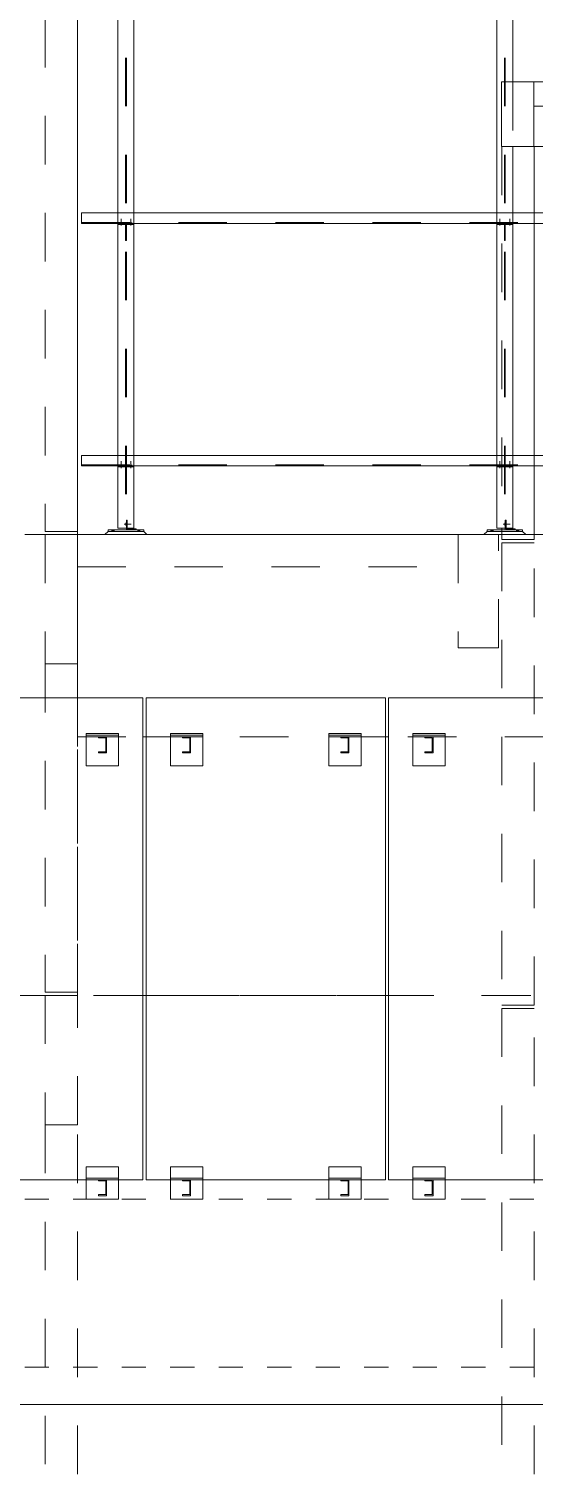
# Model space of a CAD drawing. Header units: millimetres. Extents: x 663313 to 1226001, y 1431724 to 1620898.
# Drawn here: x 663632.11 to 663635.23, y 1524668.62 to 1524677.55 of the extents above; entities that cross this region are included whole.
import ezdxf

# ---------------------------------------------------------------- set-up
doc = ezdxf.new("R2010")
doc.units = ezdxf.units.MM
for name, pattern in [('XKITLINE00', [0]), ('XKITLINE01', [4, 1, -1, 1, -1]), ('XKITLINE02', [4, 2, -2])]:
    doc.linetypes.add(name, pattern=pattern)
for name, color, linetype, lineweight in [('Bolt', 7, 'Continuous', 0), ('Part', 7, 'Continuous', 0), ('S-GRID', 7, 'Continuous', 9)]:
    doc.layers.add(name, color=color, linetype=linetype, lineweight=lineweight)

# ---------------------------------------------------------------- blocks, each defined once
blk = doc.blocks.new('*A20232496')
at = {"layer": 'S-GRID', "color": 7, "linetype": 'XKITLINE01', "lineweight": 0}
blk.add_line((486.810012, 136.191689), (601.986223, 136.191689), dxfattribs=at)
blk = doc.blocks.new('*A20242497')
at = {"layer": 'Part', "color": 7, "linetype": 'XKITLINE00', "lineweight": 0}
blk.add_line((587.316024, 134.658357), (504.649384, 134.658357), dxfattribs=at)
blk = doc.blocks.new('*A20252498')
at = {"layer": 'S-GRID', "color": 7, "linetype": 'XKITLINE01', "lineweight": 0}
blk.add_line((486.810012, 143.125023), (601.986223, 143.125023), dxfattribs=at)
blk = doc.blocks.new('*A20262499')
at = {"layer": 'Part', "color": 7, "linetype": 'XKITLINE02', "lineweight": 0}
for p, q in [((585.649503, 151.525023), (515.816016, 151.525023)), ((545.682683, 151.525023), (535.816016, 151.525023)), ((555.682683, 151.525023), (545.816016, 151.525023)), ((565.682683, 151.525023), (555.816016, 151.525023)), ((505.982577, 134.658356), (585.649503, 134.658356))]:
    blk.add_line(p, q, dxfattribs=at)
at = {"layer": 'Part', "color": 7, "linetype": 'XKITLINE00', "lineweight": 0}
for p, q in [((545.816016, 151.525023), (545.682683, 151.525023)), ((555.816016, 151.525023), (555.682683, 151.525023))]:
    blk.add_line(p, q, dxfattribs=at)
blk = doc.blocks.new('*A20472520')
at = {"layer": 'S-GRID', "color": 7, "linetype": 'XKITLINE01', "lineweight": 0}
blk.add_line((486.810012, 170.525023), (601.986223, 170.525023), dxfattribs=at)
blk = doc.blocks.new('*A20542527')
at = {"layer": 'Part', "color": 7, "linetype": 'XKITLINE00', "lineweight": 0}
blk.add_line((542.982717, 225.858356), (542.982717, 163.791689), dxfattribs=at)
at = {"layer": 'Part', "color": 7, "linetype": 'XKITLINE02', "lineweight": 0}
for p, q in [((542.982717, 163.791689), (542.982717, 151.525023)), ((542.982717, 151.525023), (540.316051, 151.525023))]:
    blk.add_line(p, q, dxfattribs=at)
blk = doc.blocks.new('*A20592532')
at = {"layer": 'Part', "color": 7, "linetype": 'XKITLINE02', "lineweight": 0}
for p, q in [((558.682946, 170.525023), (542.980308, 170.525023)), ((542.982652, 169.191689), (542.982652, 170.525023)), ((558.682946, 169.191689), (558.682946, 170.525023)), ((542.980308, 169.191689), (558.682946, 169.191689))]:
    blk.add_line(p, q, dxfattribs=at)
blk = doc.blocks.new('*A20602533')
at = {"layer": 'Part', "color": 7, "linetype": 'XKITLINE00', "lineweight": 0}
for p, q in [((542.982717, 170.525023), (542.982717, 163.791689)), ((562.609383, 170.525023), (542.982717, 170.525023)), ((562.609383, 163.791689), (562.609383, 170.525023)), ((545.816016, 162.191689), (545.682683, 162.191689)), ((555.816016, 162.191689), (555.682683, 162.191689))]:
    blk.add_line(p, q, dxfattribs=at)
at = {"layer": 'Part', "color": 7, "linetype": 'XKITLINE02', "lineweight": 0}
for p, q in [((542.982717, 163.791689), (542.982717, 162.191689)), ((562.609383, 163.791689), (562.609383, 162.191689)), ((542.982717, 162.191689), (545.682683, 162.191689)), ((555.682683, 162.191689), (545.816016, 162.191689)), ((562.609383, 162.191689), (555.816016, 162.191689))]:
    blk.add_line(p, q, dxfattribs=at)
blk = doc.blocks.new('*A20632536')
at = {"layer": 'Part', "color": 7, "linetype": 'XKITLINE00', "lineweight": 0}
for p, q in [((562.442717, 173.791689), (543.149251, 173.791689)), ((543.149251, 173.791689), (543.149251, 173.358356)), ((562.442717, 173.791689), (562.442717, 173.358356)), ((562.442717, 173.358356), (543.149251, 173.358356))]:
    blk.add_line(p, q, dxfattribs=at)
at = {"layer": 'Part', "color": 7, "linetype": 'XKITLINE02', "lineweight": 0}
blk.add_line((543.149251, 173.398356), (562.442717, 173.398356), dxfattribs=at)
blk = doc.blocks.new('*A20652538')
at = {"layer": 'Part', "color": 7, "linetype": 'XKITLINE02', "lineweight": 0}
for p, q in [((561.815828, 186.525023), (560.482494, 186.525023)), ((560.482494, 186.525023), (560.482494, 170.791689)), ((561.815828, 183.791689), (561.815828, 183.358356)), ((561.815828, 173.791689), (561.815828, 173.358356)), ((560.482494, 170.725023), (560.482494, 170.325023)), ((561.815828, 170.525023), (561.815828, 170.325023)), ((560.482494, 170.325023), (561.815828, 170.325023))]:
    blk.add_line(p, q, dxfattribs=at)
at = {"layer": 'Part', "color": 7, "linetype": 'XKITLINE00', "lineweight": 0}
for p, q in [((561.815828, 186.525023), (561.815828, 183.791689)), ((561.815828, 183.358356), (561.815828, 173.791689)), ((561.815828, 173.358356), (561.815828, 170.525023)), ((560.482494, 170.791689), (560.482494, 170.725023))]:
    blk.add_line(p, q, dxfattribs=at)
blk = doc.blocks.new('*A20662539')
at = {"layer": 'Part', "color": 7, "linetype": 'XKITLINE00', "lineweight": 0}
for p, q in [((562.442717, 183.791689), (543.149251, 183.791689)), ((543.149251, 183.791689), (543.149251, 183.358356)), ((562.442717, 183.791689), (562.442717, 183.358356)), ((562.442717, 183.358356), (543.149251, 183.358356))]:
    blk.add_line(p, q, dxfattribs=at)
at = {"layer": 'Part', "color": 7, "linetype": 'XKITLINE02', "lineweight": 0}
blk.add_line((543.149251, 183.398356), (562.442717, 183.398356), dxfattribs=at)
blk = doc.blocks.new('*A20672540')
at = {"layer": 'Part', "color": 7, "linetype": 'XKITLINE00', "lineweight": 0}
for p, q in [((559.87605, 170.725023), (561.342717, 170.725023)), ((559.87605, 170.725023), (559.87605, 170.658356)), ((559.87605, 170.658356), (561.342717, 170.658356)), ((561.342717, 170.725023), (561.342717, 170.658356))]:
    blk.add_line(p, q, dxfattribs=at)
blk = doc.blocks.new('*A20682541')
at = {"layer": 'Part', "color": 7, "linetype": 'XKITLINE00', "lineweight": 0}
for p, q in [((559.87605, 170.658356), (559.742717, 170.525023)), ((561.342717, 170.658356), (559.87605, 170.658356)), ((561.47605, 170.525023), (561.342717, 170.658356))]:
    blk.add_line(p, q, dxfattribs=at)
at = {"layer": 'Part', "color": 7, "linetype": 'XKITLINE02', "lineweight": 0}
blk.add_line((559.742717, 170.525023), (561.47605, 170.525023), dxfattribs=at)
blk = doc.blocks.new('*A20692542')
at = {"layer": 'Part', "color": 7, "linetype": 'XKITLINE02', "lineweight": 0}
for p, q in [((560.629383, 170.791689), (560.629383, 171.125023)), ((560.629383, 171.125023), (560.662717, 171.125023)), ((560.662717, 171.125023), (560.662717, 170.791689)), ((561.029383, 170.725023), (560.629383, 170.725023))]:
    blk.add_line(p, q, dxfattribs=at)
at = {"layer": 'Part', "color": 7, "linetype": 'XKITLINE00', "lineweight": 0}
for p, q in [((560.629383, 170.725023), (560.629383, 170.791689)), ((560.662717, 170.791689), (560.662717, 170.758356)), ((560.662717, 170.758356), (561.029383, 170.758356)), ((561.029383, 170.758356), (561.029383, 170.725023))]:
    blk.add_line(p, q, dxfattribs=at)
blk = doc.blocks.new('*A20702543')
at = {"layer": 'Bolt', "color": 7, "linetype": 'XKITLINE02', "lineweight": 0}
for p, q in [((560.536583, 170.958356), (560.822717, 170.958356)), ((560.589383, 171.005023), (560.629383, 171.005023)), ((560.589383, 170.911689), (560.629383, 170.911689)), ((560.629383, 171.005023), (560.662717, 171.005023)), ((560.629383, 170.911689), (560.662717, 170.911689))]:
    blk.add_line(p, q, dxfattribs=at)
blk = doc.blocks.new('*A20712544')
at = {"layer": 'Bolt'}
for points in [[(560.029, 170.658), (560.029, 170.725), (560.123, 170.725), (560.123, 170.658)], [(561.096, 170.658), (561.096, 170.725), (561.189, 170.725), (561.189, 170.658)]]:
    blk.add_hatch(color=7, dxfattribs=at).paths.add_polyline_path(points, flags=17)
at = {"layer": 'Bolt', "color": 7, "linetype": 'XKITLINE00', "lineweight": 0}
for p, q in [((560.029, 170.658), (560.029, 170.725)), ((560.076, 170.658), (560.076, 170.725)), ((560.123, 170.658), (560.123, 170.725)), ((561.096, 170.658), (561.096, 170.725)), ((561.143, 170.658), (561.143, 170.725)), ((561.189, 170.658), (561.189, 170.725))]:
    blk.add_line(p, q, dxfattribs=at)
blk = doc.blocks.new('*A20722545')
at = {"layer": 'Part', "color": 7, "linetype": 'XKITLINE00', "lineweight": 0}
for p, q in [((560.27605, 173.318356), (560.27605, 173.358356)), ((560.942717, 173.318356), (560.27605, 173.318356)), ((560.942717, 173.358356), (560.942717, 173.318356))]:
    blk.add_line(p, q, dxfattribs=at)
at = {"layer": 'Part', "color": 7, "linetype": 'XKITLINE02', "lineweight": 0}
blk.add_line((560.27605, 173.358356), (560.942717, 173.358356), dxfattribs=at)
blk = doc.blocks.new('*A20732546')
at = {"layer": 'Part', "color": 7, "linetype": 'XKITLINE00', "lineweight": 0}
for p, q in [((560.589383, 173.318356), (560.629383, 173.318356)), ((560.589383, 173.318356), (560.589383, 172.651689)), ((560.589383, 173.118356), (560.629383, 173.118356)), ((560.629383, 172.651689), (560.629383, 173.318356)), ((560.589383, 172.651689), (560.629383, 172.651689))]:
    blk.add_line(p, q, dxfattribs=at)
blk = doc.blocks.new('*A20742547')
at = {"layer": 'Bolt'}
for points in [[(560.363, 173.358), (560.363, 173.398), (560.456, 173.398), (560.456, 173.358)], [(560.363, 173.318), (560.363, 173.358), (560.456, 173.358), (560.456, 173.318)], [(560.763, 173.358), (560.763, 173.398), (560.856, 173.398), (560.856, 173.358)], [(560.763, 173.318), (560.763, 173.358), (560.856, 173.358), (560.856, 173.318)]]:
    blk.add_hatch(color=7, dxfattribs=at).paths.add_polyline_path(points, flags=17)
at = {"layer": 'Bolt', "color": 7, "linetype": 'XKITLINE00', "lineweight": 0}
for p, q in [((560.409, 173.266), (560.409, 173.552)), ((560.809, 173.266), (560.809, 173.552)), ((560.363, 173.358), (560.363, 173.398)), ((560.363, 173.318), (560.363, 173.358)), ((560.456, 173.358), (560.456, 173.398)), ((560.456, 173.318), (560.456, 173.358)), ((560.763, 173.358), (560.763, 173.398)), ((560.763, 173.318), (560.763, 173.358)), ((560.856, 173.358), (560.856, 173.398)), ((560.856, 173.318), (560.856, 173.358))]:
    blk.add_line(p, q, dxfattribs=at)
blk = doc.blocks.new('*A20812554')
at = {"layer": 'Part', "color": 7, "linetype": 'XKITLINE00', "lineweight": 0}
for p, q in [((560.27605, 183.318356), (560.27605, 183.358356)), ((560.942717, 183.318356), (560.27605, 183.318356)), ((560.942717, 183.358356), (560.942717, 183.318356))]:
    blk.add_line(p, q, dxfattribs=at)
at = {"layer": 'Part', "color": 7, "linetype": 'XKITLINE02', "lineweight": 0}
blk.add_line((560.27605, 183.358356), (560.942717, 183.358356), dxfattribs=at)
blk = doc.blocks.new('*A20822555')
at = {"layer": 'Part', "color": 7, "linetype": 'XKITLINE00', "lineweight": 0}
for p, q in [((560.589383, 183.318356), (560.629383, 183.318356)), ((560.589383, 183.318356), (560.589383, 182.651689)), ((560.589383, 183.118356), (560.629383, 183.118356)), ((560.629383, 182.651689), (560.629383, 183.318356)), ((560.589383, 182.651689), (560.629383, 182.651689))]:
    blk.add_line(p, q, dxfattribs=at)
blk = doc.blocks.new('*A20832556')
at = {"layer": 'Bolt'}
for points in [[(560.363, 183.358), (560.363, 183.398), (560.456, 183.398), (560.456, 183.358)], [(560.363, 183.318), (560.363, 183.358), (560.456, 183.358), (560.456, 183.318)], [(560.763, 183.358), (560.763, 183.398), (560.856, 183.398), (560.856, 183.358)], [(560.763, 183.318), (560.763, 183.358), (560.856, 183.358), (560.856, 183.318)]]:
    blk.add_hatch(color=7, dxfattribs=at).paths.add_polyline_path(points, flags=17)
at = {"layer": 'Bolt', "color": 7, "linetype": 'XKITLINE00', "lineweight": 0}
for p, q in [((560.409, 183.266), (560.409, 183.552)), ((560.809, 183.266), (560.809, 183.552)), ((560.363, 183.358), (560.363, 183.398)), ((560.363, 183.318), (560.363, 183.358)), ((560.456, 183.358), (560.456, 183.398)), ((560.456, 183.318), (560.456, 183.358)), ((560.763, 183.358), (560.763, 183.398)), ((560.763, 183.318), (560.763, 183.358)), ((560.856, 183.358), (560.856, 183.398)), ((560.856, 183.318), (560.856, 183.358))]:
    blk.add_line(p, q, dxfattribs=at)
blk = doc.blocks.new('*A22322705')
at = {"layer": 'Part', "color": 7, "linetype": 'XKITLINE00', "lineweight": 0}
for p, q in [((565.682683, 163.791689), (555.816016, 163.791689)), ((555.816016, 163.791689), (555.816016, 143.925023)), ((565.682683, 163.791689), (565.682683, 143.925023)), ((565.682683, 143.925023), (555.816016, 143.925023))]:
    blk.add_line(p, q, dxfattribs=at)
blk = doc.blocks.new('*A22362709')
at = {"layer": 'Part', "color": 7, "linetype": 'XKITLINE02', "lineweight": 0}
for p, q in [((561.800333, 189.191689), (561.800333, 188.191689)), ((582.483482, 189.191689), (561.800333, 189.191689)), ((582.483482, 188.191689), (582.483482, 189.191689)), ((561.800333, 188.191689), (582.483482, 188.191689))]:
    blk.add_line(p, q, dxfattribs=at)
blk = doc.blocks.new('*A22372710')
at = {"layer": 'Part', "color": 7, "linetype": 'XKITLINE00', "lineweight": 0}
for p, q in [((560.476054, 189.191689), (560.476054, 186.525023)), ((565.816016, 189.191689), (560.476054, 189.191689)), ((575.816016, 189.191689), (575.682683, 189.191689)), ((565.816016, 186.525023), (560.476054, 186.525023)), ((575.816016, 186.525023), (575.682683, 186.525023))]:
    blk.add_line(p, q, dxfattribs=at)
at = {"layer": 'Part', "color": 7, "linetype": 'XKITLINE02', "lineweight": 0}
for p, q in [((575.682683, 189.191689), (565.816016, 189.191689)), ((583.982697, 189.191689), (575.816016, 189.191689)), ((583.982697, 189.191689), (583.982697, 186.525023)), ((575.682683, 186.525023), (565.816016, 186.525023)), ((583.982697, 186.525023), (575.816016, 186.525023))]:
    blk.add_line(p, q, dxfattribs=at)
blk = doc.blocks.new('*A22402713')
at = {"layer": 'Part', "color": 7, "linetype": 'XKITLINE02', "lineweight": 0}
for p, q in [((542.982697, 165.191689), (541.649363, 165.191689)), ((541.649363, 165.191689), (541.649363, 151.658356)), ((542.982697, 151.658356), (542.982697, 165.191689)), ((541.649363, 151.658356), (542.982697, 151.658356))]:
    blk.add_line(p, q, dxfattribs=at)
blk = doc.blocks.new('*A22412714')
at = {"layer": 'Part', "color": 7, "linetype": 'XKITLINE02', "lineweight": 0}
for p, q in [((542.982697, 199.791689), (541.649363, 199.791689)), ((541.649363, 199.791689), (541.649363, 170.658356)), ((542.982697, 170.658356), (542.982697, 199.791689)), ((541.649363, 170.658356), (542.982697, 170.658356))]:
    blk.add_line(p, q, dxfattribs=at)
blk = doc.blocks.new('*A22422715')
at = {"layer": 'Part', "color": 7, "linetype": 'XKITLINE02', "lineweight": 0}
for p, q in [((541.649319, 170.525023), (541.649396, 170.525023)), ((542.982652, 170.525023), (541.649319, 170.525023)), ((541.649319, 170.525023), (541.649319, 165.191689)), ((542.982652, 170.525023), (542.982729, 170.525023)), ((542.982652, 165.191689), (542.982652, 170.525023)), ((541.649319, 165.191689), (541.649396, 165.191689)), ((541.649319, 165.191689), (542.982652, 165.191689)), ((542.982652, 165.191689), (542.982729, 165.191689))]:
    blk.add_line(p, q, dxfattribs=at)
blk = doc.blocks.new('*A22452718')
at = {"layer": 'Part', "color": 7, "linetype": 'XKITLINE00', "lineweight": 0}
for p, q in [((545.316067, 202.191689), (544.649401, 202.191689)), ((544.649401, 202.191689), (544.649401, 193.791689)), ((545.316067, 202.191689), (545.316067, 193.791689)), ((544.649401, 193.318356), (544.649401, 183.791689)), ((545.316067, 193.318356), (545.316067, 183.791689)), ((544.649401, 183.318356), (544.649401, 173.791689)), ((545.316067, 183.318356), (545.316067, 173.791689)), ((544.649401, 173.318356), (544.649401, 170.791689)), ((545.316067, 173.318356), (545.316067, 170.791689)), ((545.316067, 170.791689), (544.649401, 170.791689))]:
    blk.add_line(p, q, dxfattribs=at)
at = {"layer": 'Part', "color": 7, "linetype": 'XKITLINE02', "lineweight": 0}
for p, q in [((544.962734, 202.191689), (544.962734, 170.791689)), ((545.002734, 202.191689), (545.002734, 170.791689)), ((544.649401, 193.791689), (544.649401, 193.318356)), ((545.316067, 193.791689), (545.316067, 193.318356)), ((544.649401, 183.791689), (544.649401, 183.318356)), ((545.316067, 183.791689), (545.316067, 183.318356)), ((544.649401, 173.791689), (544.649401, 173.318356)), ((545.316067, 173.791689), (545.316067, 173.318356))]:
    blk.add_line(p, q, dxfattribs=at)
blk = doc.blocks.new('*A22562729')
at = {"layer": 'Bolt'}
for points in [[(544.403, 170.658), (544.403, 170.725), (544.496, 170.725), (544.496, 170.658)], [(545.469, 170.658), (545.469, 170.725), (545.563, 170.725), (545.563, 170.658)]]:
    blk.add_hatch(color=7, dxfattribs=at).paths.add_polyline_path(points, flags=17)
at = {"layer": 'Bolt', "color": 7, "linetype": 'XKITLINE00', "lineweight": 0}
for p, q in [((544.403, 170.658), (544.403, 170.725)), ((544.449, 170.658), (544.449, 170.725)), ((544.496, 170.658), (544.496, 170.725)), ((545.469, 170.658), (545.469, 170.725)), ((545.516, 170.658), (545.516, 170.725)), ((545.563, 170.658), (545.563, 170.725))]:
    blk.add_line(p, q, dxfattribs=at)
blk = doc.blocks.new('*A22572730')
at = {"layer": 'Bolt', "color": 7, "linetype": 'XKITLINE02', "lineweight": 0}
for p, q in [((544.909934, 170.958356), (545.196067, 170.958356)), ((544.962734, 171.005023), (545.002734, 171.005023)), ((544.962734, 170.911689), (545.002734, 170.911689)), ((545.002734, 171.005023), (545.036067, 171.005023)), ((545.002734, 170.911689), (545.036067, 170.911689))]:
    blk.add_line(p, q, dxfattribs=at)
blk = doc.blocks.new('*A22582731')
at = {"layer": 'Part', "color": 7, "linetype": 'XKITLINE02', "lineweight": 0}
for p, q in [((545.002734, 170.791689), (545.002734, 171.125023)), ((545.002734, 171.125023), (545.036067, 171.125023)), ((545.036067, 171.125023), (545.036067, 170.791689)), ((545.402734, 170.725023), (545.002734, 170.725023))]:
    blk.add_line(p, q, dxfattribs=at)
at = {"layer": 'Part', "color": 7, "linetype": 'XKITLINE00', "lineweight": 0}
for p, q in [((545.002734, 170.725023), (545.002734, 170.791689)), ((545.036067, 170.791689), (545.036067, 170.758356)), ((545.036067, 170.758356), (545.402734, 170.758356)), ((545.402734, 170.758356), (545.402734, 170.725023))]:
    blk.add_line(p, q, dxfattribs=at)
blk = doc.blocks.new('*A22592732')
at = {"layer": 'Part', "color": 7, "linetype": 'XKITLINE00', "lineweight": 0}
for p, q in [((544.249401, 170.658356), (544.116067, 170.525023)), ((545.716067, 170.658356), (544.249401, 170.658356)), ((545.849401, 170.525023), (545.716067, 170.658356))]:
    blk.add_line(p, q, dxfattribs=at)
at = {"layer": 'Part', "color": 7, "linetype": 'XKITLINE02', "lineweight": 0}
blk.add_line((544.116067, 170.525023), (545.849401, 170.525023), dxfattribs=at)
blk = doc.blocks.new('*A22602733')
at = {"layer": 'Part', "color": 7, "linetype": 'XKITLINE00', "lineweight": 0}
for p, q in [((544.249401, 170.725023), (545.716067, 170.725023)), ((544.249401, 170.725023), (544.249401, 170.658356)), ((544.249401, 170.658356), (545.716067, 170.658356)), ((545.716067, 170.725023), (545.716067, 170.658356))]:
    blk.add_line(p, q, dxfattribs=at)
blk = doc.blocks.new('*A22662739')
at = {"layer": 'Part', "color": 7, "linetype": 'XKITLINE00', "lineweight": 0}
for p, q in [((544.649401, 173.318356), (544.649401, 173.358356)), ((545.316067, 173.318356), (544.649401, 173.318356)), ((545.316067, 173.358356), (545.316067, 173.318356))]:
    blk.add_line(p, q, dxfattribs=at)
at = {"layer": 'Part', "color": 7, "linetype": 'XKITLINE02', "lineweight": 0}
blk.add_line((544.649401, 173.358356), (545.316067, 173.358356), dxfattribs=at)
blk = doc.blocks.new('*A22672740')
at = {"layer": 'Part', "color": 7, "linetype": 'XKITLINE00', "lineweight": 0}
for p, q in [((544.962734, 173.318356), (545.002734, 173.318356)), ((544.962734, 173.318356), (544.962734, 172.651689)), ((544.962734, 173.118356), (545.002734, 173.118356)), ((545.002734, 172.651689), (545.002734, 173.318356)), ((544.962734, 172.651689), (545.002734, 172.651689))]:
    blk.add_line(p, q, dxfattribs=at)
blk = doc.blocks.new('*A22682741')
at = {"layer": 'Bolt'}
for points in [[(544.736, 173.358), (544.736, 173.398), (544.829, 173.398), (544.829, 173.358)], [(544.736, 173.318), (544.736, 173.358), (544.829, 173.358), (544.829, 173.318)], [(545.136, 173.358), (545.136, 173.398), (545.229, 173.398), (545.229, 173.358)], [(545.136, 173.318), (545.136, 173.358), (545.229, 173.358), (545.229, 173.318)]]:
    blk.add_hatch(color=7, dxfattribs=at).paths.add_polyline_path(points, flags=17)
at = {"layer": 'Bolt', "color": 7, "linetype": 'XKITLINE00', "lineweight": 0}
for p, q in [((544.783, 173.266), (544.783, 173.552)), ((545.183, 173.266), (545.183, 173.552)), ((544.736, 173.358), (544.736, 173.398)), ((544.736, 173.318), (544.736, 173.358)), ((544.829, 173.358), (544.829, 173.398)), ((544.829, 173.318), (544.829, 173.358)), ((545.136, 173.358), (545.136, 173.398)), ((545.136, 173.318), (545.136, 173.358)), ((545.229, 173.358), (545.229, 173.398)), ((545.229, 173.318), (545.229, 173.358))]:
    blk.add_line(p, q, dxfattribs=at)
blk = doc.blocks.new('*A22782751')
at = {"layer": 'Part', "color": 7, "linetype": 'XKITLINE00', "lineweight": 0}
for p, q in [((544.649401, 183.318356), (544.649401, 183.358356)), ((545.316067, 183.318356), (544.649401, 183.318356)), ((545.316067, 183.358356), (545.316067, 183.318356))]:
    blk.add_line(p, q, dxfattribs=at)
at = {"layer": 'Part', "color": 7, "linetype": 'XKITLINE02', "lineweight": 0}
blk.add_line((544.649401, 183.358356), (545.316067, 183.358356), dxfattribs=at)
blk = doc.blocks.new('*A22792752')
at = {"layer": 'Part', "color": 7, "linetype": 'XKITLINE00', "lineweight": 0}
for p, q in [((544.962734, 183.318356), (545.002734, 183.318356)), ((544.962734, 183.318356), (544.962734, 182.651689)), ((544.962734, 183.118356), (545.002734, 183.118356)), ((545.002734, 182.651689), (545.002734, 183.318356)), ((544.962734, 182.651689), (545.002734, 182.651689))]:
    blk.add_line(p, q, dxfattribs=at)
blk = doc.blocks.new('*A22802753')
at = {"layer": 'Bolt'}
for points in [[(544.736, 183.358), (544.736, 183.398), (544.829, 183.398), (544.829, 183.358)], [(544.736, 183.318), (544.736, 183.358), (544.829, 183.358), (544.829, 183.318)], [(545.136, 183.358), (545.136, 183.398), (545.229, 183.398), (545.229, 183.358)], [(545.136, 183.318), (545.136, 183.358), (545.229, 183.358), (545.229, 183.318)]]:
    blk.add_hatch(color=7, dxfattribs=at).paths.add_polyline_path(points, flags=17)
at = {"layer": 'Bolt', "color": 7, "linetype": 'XKITLINE00', "lineweight": 0}
for p, q in [((544.783, 183.266), (544.783, 183.552)), ((545.183, 183.266), (545.183, 183.552)), ((544.736, 183.358), (544.736, 183.398)), ((544.736, 183.318), (544.736, 183.358)), ((544.829, 183.358), (544.829, 183.398)), ((544.829, 183.318), (544.829, 183.358)), ((545.136, 183.358), (545.136, 183.398)), ((545.136, 183.318), (545.136, 183.358)), ((545.229, 183.358), (545.229, 183.398)), ((545.229, 183.318), (545.229, 183.358))]:
    blk.add_line(p, q, dxfattribs=at)
blk = doc.blocks.new('*A22832756')
at = {"layer": 'Part', "color": 7, "linetype": 'XKITLINE02', "lineweight": 0}
for p, q in [((560.349383, 170.525023), (558.682717, 170.525023)), ((558.682717, 170.525023), (558.682717, 165.858356)), ((560.349383, 165.858356), (560.349383, 170.525023)), ((558.682717, 165.858356), (560.349383, 165.858356))]:
    blk.add_line(p, q, dxfattribs=at)
blk = doc.blocks.new('*A22852758')
at = {"layer": 'Part', "color": 7, "linetype": 'XKITLINE02', "lineweight": 0}
for p, q in [((561.815828, 170.191689), (560.482494, 170.191689)), ((560.482494, 170.191689), (560.482494, 151.125023)), ((561.815828, 151.125023), (561.815828, 170.191689)), ((560.482494, 151.125023), (561.815828, 151.125023))]:
    blk.add_line(p, q, dxfattribs=at)
blk = doc.blocks.new('*A22872760')
at = {"layer": 'Part', "color": 7, "linetype": 'XKITLINE00', "lineweight": 0}
for p, q in [((560.942717, 202.191689), (560.27605, 202.191689)), ((560.27605, 202.191689), (560.27605, 193.791689)), ((560.942717, 202.191689), (560.942717, 193.791689)), ((560.27605, 193.318356), (560.27605, 183.791689)), ((560.942717, 193.318356), (560.942717, 189.191689)), ((560.942717, 186.525023), (560.942717, 183.791689)), ((560.27605, 183.318356), (560.27605, 173.791689)), ((560.942717, 183.318356), (560.942717, 173.791689)), ((560.27605, 173.318356), (560.27605, 170.791689)), ((560.942717, 173.318356), (560.942717, 170.791689)), ((560.942717, 170.791689), (560.27605, 170.791689))]:
    blk.add_line(p, q, dxfattribs=at)
at = {"layer": 'Part', "color": 7, "linetype": 'XKITLINE02', "lineweight": 0}
for p, q in [((560.589383, 202.191689), (560.589383, 170.791689)), ((560.629383, 202.191689), (560.629383, 170.791689)), ((560.27605, 193.791689), (560.27605, 193.318356)), ((560.942717, 193.791689), (560.942717, 193.318356)), ((560.942717, 189.191689), (560.942717, 186.525023)), ((560.27605, 183.791689), (560.27605, 183.318356)), ((560.942717, 183.791689), (560.942717, 183.318356)), ((560.27605, 173.791689), (560.27605, 173.318356)), ((560.942717, 173.791689), (560.942717, 173.318356))]:
    blk.add_line(p, q, dxfattribs=at)
blk = doc.blocks.new('*A22882761')
at = {"layer": 'Part', "color": 7, "linetype": 'XKITLINE02', "lineweight": 0}
for p, q in [((542.982697, 146.191689), (541.649363, 146.191689)), ((541.649363, 146.191689), (541.649363, 131.786008)), ((542.982697, 131.786008), (542.982697, 146.191689))]:
    blk.add_line(p, q, dxfattribs=at)
blk = doc.blocks.new('*A22892762')
at = {"layer": 'Part', "color": 7, "linetype": 'XKITLINE02', "lineweight": 0}
for p, q in [((542.98271, 151.525023), (541.649377, 151.525023)), ((541.649377, 151.525023), (541.649377, 146.191689)), ((542.98271, 146.191689), (542.98271, 151.525023)), ((541.649377, 146.191689), (542.98271, 146.191689))]:
    blk.add_line(p, q, dxfattribs=at)
blk = doc.blocks.new('*A22922765')
at = {"layer": 'Part', "color": 7, "linetype": 'XKITLINE00', "lineweight": 0}
for p, q in [((545.682683, 163.791689), (535.816016, 163.791689)), ((535.816016, 163.791689), (535.816016, 143.925023)), ((545.682683, 163.791689), (545.682683, 143.925023)), ((545.682683, 143.925023), (535.816016, 143.925023))]:
    blk.add_line(p, q, dxfattribs=at)
blk = doc.blocks.new('*A23002773')
at = {"layer": 'Part', "color": 7, "linetype": 'XKITLINE00', "lineweight": 0}
for p, q in [((547.315961, 143.875023), (547.315961, 143.925023)), ((547.615961, 143.875023), (547.315961, 143.875023)), ((547.615961, 143.308356), (547.615961, 143.875023)), ((547.649294, 143.925023), (547.649294, 143.258356)), ((547.315961, 143.258356), (547.315961, 143.308356)), ((547.315961, 143.308356), (547.615961, 143.308356)), ((547.649294, 143.258356), (547.315961, 143.258356))]:
    blk.add_line(p, q, dxfattribs=at)
at = {"layer": 'Part', "color": 7, "linetype": 'XKITLINE02', "lineweight": 0}
blk.add_line((547.649294, 143.925023), (547.315961, 143.925023), dxfattribs=at)
blk = doc.blocks.new('*A23012774')
at = {"layer": 'Part', "color": 7, "linetype": 'XKITLINE02', "lineweight": 0}
for p, q in [((546.815977, 144.458356), (546.815977, 143.125023)), ((548.149311, 144.458356), (546.815977, 144.458356)), ((548.149311, 143.125023), (548.149311, 144.458356)), ((546.815977, 143.125023), (548.149311, 143.125023))]:
    blk.add_line(p, q, dxfattribs=at)
blk = doc.blocks.new('*A23022775')
at = {"layer": 'Part', "color": 7, "linetype": 'XKITLINE02', "lineweight": 0}
for p, q in [((546.816016, 143.925023), (546.816016, 143.991689)), ((548.14935, 143.991689), (546.816016, 143.991689)), ((548.14935, 143.925023), (546.816016, 143.925023)), ((548.14935, 143.925023), (548.14935, 143.991689))]:
    blk.add_line(p, q, dxfattribs=at)
blk = doc.blocks.new('*A23042777')
at = {"layer": 'Part', "color": 7, "linetype": 'XKITLINE00', "lineweight": 0}
for p, q in [((543.849294, 143.875023), (543.849294, 143.925023)), ((544.149294, 143.875023), (543.849294, 143.875023)), ((544.149294, 143.308356), (544.149294, 143.875023)), ((544.182628, 143.925023), (544.182628, 143.258356)), ((543.849294, 143.258356), (543.849294, 143.308356)), ((543.849294, 143.308356), (544.149294, 143.308356)), ((544.182628, 143.258356), (543.849294, 143.258356))]:
    blk.add_line(p, q, dxfattribs=at)
at = {"layer": 'Part', "color": 7, "linetype": 'XKITLINE02', "lineweight": 0}
blk.add_line((544.182628, 143.925023), (543.849294, 143.925023), dxfattribs=at)
blk = doc.blocks.new('*A23062779')
at = {"layer": 'Part', "color": 7, "linetype": 'XKITLINE02', "lineweight": 0}
for p, q in [((543.349338, 143.125023), (543.349338, 144.458356)), ((543.349338, 144.458356), (544.682672, 144.458356)), ((544.682672, 144.458356), (544.682672, 143.125023)), ((544.682672, 143.125023), (543.349338, 143.125023))]:
    blk.add_line(p, q, dxfattribs=at)
blk = doc.blocks.new('*A23082781')
at = {"layer": 'Part', "color": 7, "linetype": 'XKITLINE02', "lineweight": 0}
for p, q in [((543.349377, 143.925023), (543.349377, 143.991689)), ((544.682711, 143.991689), (543.349377, 143.991689)), ((544.682711, 143.925023), (543.349377, 143.925023)), ((544.682711, 143.925023), (544.682711, 143.991689))]:
    blk.add_line(p, q, dxfattribs=at)
blk = doc.blocks.new('*A23132786')
at = {"layer": 'Part', "color": 7, "linetype": 'XKITLINE02', "lineweight": 0}
for p, q in [((547.64935, 162.191689), (547.316016, 162.191689)), ((547.316016, 162.191689), (547.316016, 162.141689)), ((547.316016, 162.141689), (547.616016, 162.141689)), ((547.616016, 162.141689), (547.616016, 161.575023)), ((547.64935, 161.525023), (547.64935, 162.191689)), ((547.616016, 161.575023), (547.316016, 161.575023)), ((547.316016, 161.575023), (547.316016, 161.525023)), ((547.316016, 161.525023), (547.64935, 161.525023))]:
    blk.add_line(p, q, dxfattribs=at)
blk = doc.blocks.new('*A23142787')
at = {"layer": 'Part', "color": 7, "linetype": 'XKITLINE02', "lineweight": 0}
for p, q in [((546.816016, 160.991689), (546.816016, 162.325023)), ((546.816016, 162.325023), (548.14935, 162.325023)), ((548.14935, 162.325023), (548.14935, 160.991689)), ((548.14935, 160.991689), (546.816016, 160.991689))]:
    blk.add_line(p, q, dxfattribs=at)
blk = doc.blocks.new('*A23152788')
at = {"layer": 'Part', "color": 7, "linetype": 'XKITLINE02', "lineweight": 0}
for p, q in [((546.816016, 162.191689), (546.816016, 162.258356)), ((548.14935, 162.258356), (546.816016, 162.258356)), ((548.14935, 162.191689), (546.816016, 162.191689)), ((548.14935, 162.191689), (548.14935, 162.258356))]:
    blk.add_line(p, q, dxfattribs=at)
blk = doc.blocks.new('*A23172790')
at = {"layer": 'Part', "color": 7, "linetype": 'XKITLINE02', "lineweight": 0}
for p, q in [((544.182683, 162.191689), (543.84935, 162.191689)), ((543.84935, 162.191689), (543.84935, 162.141689)), ((543.84935, 162.141689), (544.14935, 162.141689)), ((544.14935, 162.141689), (544.14935, 161.575023)), ((544.182683, 161.525023), (544.182683, 162.191689)), ((544.14935, 161.575023), (543.84935, 161.575023)), ((543.84935, 161.575023), (543.84935, 161.525023)), ((543.84935, 161.525023), (544.182683, 161.525023))]:
    blk.add_line(p, q, dxfattribs=at)
blk = doc.blocks.new('*A23192792')
at = {"layer": 'Part', "color": 7, "linetype": 'XKITLINE02', "lineweight": 0}
for p, q in [((544.682711, 162.325023), (543.349377, 162.325023)), ((543.349377, 162.325023), (543.349377, 160.991689)), ((544.682711, 160.991689), (544.682711, 162.325023)), ((543.349377, 160.991689), (544.682711, 160.991689))]:
    blk.add_line(p, q, dxfattribs=at)
blk = doc.blocks.new('*A23202793')
at = {"layer": 'Part', "color": 7, "linetype": 'XKITLINE02', "lineweight": 0}
for p, q in [((543.349377, 162.191689), (543.349377, 162.258356)), ((544.682711, 162.258356), (543.349377, 162.258356)), ((544.682711, 162.191689), (543.349377, 162.191689)), ((544.682711, 162.191689), (544.682711, 162.258356))]:
    blk.add_line(p, q, dxfattribs=at)
blk = doc.blocks.new('*A23242797')
at = {"layer": 'Part', "color": 7, "linetype": 'XKITLINE02', "lineweight": 0}
for p, q in [((561.815828, 150.991689), (560.482494, 150.991689)), ((560.482494, 150.991689), (560.482494, 131.786008)), ((561.815828, 131.786008), (561.815828, 150.991689))]:
    blk.add_line(p, q, dxfattribs=at)
blk = doc.blocks.new('*A23252798')
at = {"layer": 'Part', "color": 7, "linetype": 'XKITLINE00', "lineweight": 0}
for p, q in [((555.682683, 163.791689), (545.816016, 163.791689)), ((545.816016, 163.791689), (545.816016, 143.925023)), ((555.682683, 163.791689), (555.682683, 143.925023)), ((555.682683, 143.925023), (545.816016, 143.925023))]:
    blk.add_line(p, q, dxfattribs=at)
blk = doc.blocks.new('*A23262799')
at = {"layer": 'Part', "color": 7, "linetype": 'XKITLINE00', "lineweight": 0}
for p, q in [((557.315961, 143.875023), (557.315961, 143.925023)), ((557.615961, 143.875023), (557.315961, 143.875023)), ((557.615961, 143.308356), (557.615961, 143.875023)), ((557.649294, 143.925023), (557.649294, 143.258356)), ((557.315961, 143.258356), (557.315961, 143.308356)), ((557.315961, 143.308356), (557.615961, 143.308356)), ((557.649294, 143.258356), (557.315961, 143.258356))]:
    blk.add_line(p, q, dxfattribs=at)
at = {"layer": 'Part', "color": 7, "linetype": 'XKITLINE02', "lineweight": 0}
blk.add_line((557.649294, 143.925023), (557.315961, 143.925023), dxfattribs=at)
blk = doc.blocks.new('*A23272800')
at = {"layer": 'Part', "color": 7, "linetype": 'XKITLINE02', "lineweight": 0}
for p, q in [((556.815977, 144.458356), (556.815977, 143.125023)), ((558.149311, 144.458356), (556.815977, 144.458356)), ((558.149311, 143.125023), (558.149311, 144.458356)), ((556.815977, 143.125023), (558.149311, 143.125023))]:
    blk.add_line(p, q, dxfattribs=at)
blk = doc.blocks.new('*A23282801')
at = {"layer": 'Part', "color": 7, "linetype": 'XKITLINE02', "lineweight": 0}
for p, q in [((556.816016, 143.925023), (556.816016, 143.991689)), ((558.14935, 143.991689), (556.816016, 143.991689)), ((558.14935, 143.925023), (556.816016, 143.925023)), ((558.14935, 143.925023), (558.14935, 143.991689))]:
    blk.add_line(p, q, dxfattribs=at)
blk = doc.blocks.new('*A23292802')
at = {"layer": 'Part', "color": 7, "linetype": 'XKITLINE00', "lineweight": 0}
for p, q in [((553.849294, 143.875023), (553.849294, 143.925023)), ((554.149294, 143.875023), (553.849294, 143.875023)), ((554.149294, 143.308356), (554.149294, 143.875023)), ((554.182628, 143.925023), (554.182628, 143.258356)), ((553.849294, 143.258356), (553.849294, 143.308356)), ((553.849294, 143.308356), (554.149294, 143.308356)), ((554.182628, 143.258356), (553.849294, 143.258356))]:
    blk.add_line(p, q, dxfattribs=at)
at = {"layer": 'Part', "color": 7, "linetype": 'XKITLINE02', "lineweight": 0}
blk.add_line((554.182628, 143.925023), (553.849294, 143.925023), dxfattribs=at)
blk = doc.blocks.new('*A23302803')
at = {"layer": 'Part', "color": 7, "linetype": 'XKITLINE02', "lineweight": 0}
for p, q in [((553.349338, 143.125023), (553.349338, 144.458356)), ((553.349338, 144.458356), (554.682672, 144.458356)), ((554.682672, 144.458356), (554.682672, 143.125023)), ((554.682672, 143.125023), (553.349338, 143.125023))]:
    blk.add_line(p, q, dxfattribs=at)
blk = doc.blocks.new('*A23312804')
at = {"layer": 'Part', "color": 7, "linetype": 'XKITLINE02', "lineweight": 0}
for p, q in [((553.349377, 143.925023), (553.349377, 143.991689)), ((554.682711, 143.991689), (553.349377, 143.991689)), ((554.682711, 143.925023), (553.349377, 143.925023)), ((554.682711, 143.925023), (554.682711, 143.991689))]:
    blk.add_line(p, q, dxfattribs=at)
blk = doc.blocks.new('*A23332806')
at = {"layer": 'Part', "color": 7, "linetype": 'XKITLINE02', "lineweight": 0}
for p, q in [((557.64935, 162.191689), (557.316016, 162.191689)), ((557.316016, 162.191689), (557.316016, 162.141689)), ((557.316016, 162.141689), (557.616016, 162.141689)), ((557.616016, 162.141689), (557.616016, 161.575023)), ((557.64935, 161.525023), (557.64935, 162.191689)), ((557.616016, 161.575023), (557.316016, 161.575023)), ((557.316016, 161.575023), (557.316016, 161.525023)), ((557.316016, 161.525023), (557.64935, 161.525023))]:
    blk.add_line(p, q, dxfattribs=at)
blk = doc.blocks.new('*A23342807')
at = {"layer": 'Part', "color": 7, "linetype": 'XKITLINE02', "lineweight": 0}
for p, q in [((556.816016, 160.991689), (556.816016, 162.325023)), ((556.816016, 162.325023), (558.14935, 162.325023)), ((558.14935, 162.325023), (558.14935, 160.991689)), ((558.14935, 160.991689), (556.816016, 160.991689))]:
    blk.add_line(p, q, dxfattribs=at)
blk = doc.blocks.new('*A23352808')
at = {"layer": 'Part', "color": 7, "linetype": 'XKITLINE02', "lineweight": 0}
for p, q in [((556.816016, 162.191689), (556.816016, 162.258356)), ((558.14935, 162.258356), (556.816016, 162.258356)), ((558.14935, 162.191689), (556.816016, 162.191689)), ((558.14935, 162.191689), (558.14935, 162.258356))]:
    blk.add_line(p, q, dxfattribs=at)
blk = doc.blocks.new('*A23362809')
at = {"layer": 'Part', "color": 7, "linetype": 'XKITLINE02', "lineweight": 0}
for p, q in [((554.182683, 162.191689), (553.84935, 162.191689)), ((553.84935, 162.191689), (553.84935, 162.141689)), ((553.84935, 162.141689), (554.14935, 162.141689)), ((554.14935, 162.141689), (554.14935, 161.575023)), ((554.182683, 161.525023), (554.182683, 162.191689)), ((554.14935, 161.575023), (553.84935, 161.575023)), ((553.84935, 161.575023), (553.84935, 161.525023)), ((553.84935, 161.525023), (554.182683, 161.525023))]:
    blk.add_line(p, q, dxfattribs=at)
blk = doc.blocks.new('*A23372810')
at = {"layer": 'Part', "color": 7, "linetype": 'XKITLINE02', "lineweight": 0}
for p, q in [((554.682711, 162.325023), (553.349377, 162.325023)), ((553.349377, 162.325023), (553.349377, 160.991689)), ((554.682711, 160.991689), (554.682711, 162.325023)), ((553.349377, 160.991689), (554.682711, 160.991689))]:
    blk.add_line(p, q, dxfattribs=at)
blk = doc.blocks.new('*A23382811')
at = {"layer": 'Part', "color": 7, "linetype": 'XKITLINE02', "lineweight": 0}
for p, q in [((553.349377, 162.191689), (553.349377, 162.258356)), ((554.682711, 162.258356), (553.349377, 162.258356)), ((554.682711, 162.191689), (553.349377, 162.191689)), ((554.682711, 162.191689), (554.682711, 162.258356))]:
    blk.add_line(p, q, dxfattribs=at)
blk = doc.blocks.new('*A23952868')
at = {"layer": 'Part', "color": 7, "linetype": 'XKITLINE02', "lineweight": 0}
for p, q in [((560.476051, 189.191689), (560.47609, 189.191689)), ((561.809423, 189.191689), (560.47609, 189.191689)), ((560.47609, 189.191689), (560.47609, 186.525023)), ((561.809384, 189.191689), (561.809423, 189.191689)), ((561.809423, 186.525023), (561.809423, 189.191689)), ((560.476051, 186.525023), (560.47609, 186.525023)), ((560.47609, 186.525023), (561.809423, 186.525023)), ((561.809384, 186.525023), (561.809423, 186.525023))]:
    blk.add_line(p, q, dxfattribs=at)

msp = doc.modelspace()

# ---------------------------------------------------------------- block references
at = {"color": 7, "lineweight": 0, "xscale": 0.15, "yscale": 0.15, "zscale": 0.15}
for name in ['*A20542527', '*A22452718', '*A22872760', '*A22412714', '*A22372710', '*A23952868', '*A22362709', '*A20652538', '*A20662539', '*A22782751', '*A22802753', '*A22792752', '*A20812554', '*A20832556', '*A20822555', '*A20632536', '*A22662739', '*A22682741', '*A22672740', '*A20722545', '*A20742547', '*A20732546', '*A20472520', '*A22592732', '*A22602733', '*A22562729', '*A22572730', '*A22582731', '*A20682541', '*A20672540', '*A20712544', '*A20702543', '*A20692542', '*A22422715', '*A20592532', '*A20602533', '*A22832756', '*A22852758', '*A22402713', '*A22922765', '*A23252798', '*A22322705', '*A23192792', '*A23202793', '*A23142787', '*A23152788', '*A23372810', '*A23382811', '*A23342807', '*A23352808', '*A23172790', '*A23132786', '*A23362809', '*A23332806', '*A20262499', '*A22892762', '*A23242797', '*A22882761', '*A20252498', '*A23062779', '*A23012774', '*A23302803', '*A23272800', '*A23082781', '*A23042777', '*A23022775', '*A23002773', '*A23312804', '*A23292802', '*A23282801', '*A23262799', '*A20232496', '*A20242497']:
    msp.add_blockref(name, (663550.9626, 1524648.8475), dxfattribs=at)

doc.saveas('drawing.dxf')
